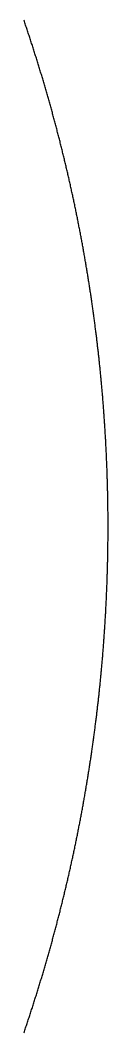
# Model space of a CAD drawing. Header units: millimetres. Extents: x 9 to 153, y 11 to 166.
# Drawn here: x 74.09 to 74.5, y 54 to 59 of the extents above; entities that cross this region are included whole.
import ezdxf

# ---------------------------------------------------------------- set-up
doc = ezdxf.new("R2010")
doc.units = ezdxf.units.MM

msp = doc.modelspace()

# ---------------------------------------------------------------- linework, layer by layer
at = {"layer": 'TAB_CUT_CENTER_R1_REF'}
for points in [[(74.5001, 56.5), (74.500098, 56.505944), (74.500091, 56.511888), (74.500079, 56.517833), (74.500064, 56.523777), (74.500043, 56.529721), (74.500018, 56.535665), (74.499988, 56.54161), (74.499954, 56.547554), (74.499915, 56.553498), (74.499872, 56.559442), (74.499824, 56.565386), (74.499772, 56.57133), (74.499715, 56.577274), (74.499653, 56.583218), (74.499587, 56.589162), (74.499516, 56.595106), (74.499441, 56.601049), (74.499361, 56.606993), (74.499277, 56.612937), (74.499188, 56.61888), (74.499095, 56.624824), (74.498997, 56.630767), (74.498894, 56.636711), (74.498787, 56.642654), (74.498675, 56.648597), (74.498559, 56.65454), (74.498438, 56.660483), (74.498313, 56.666426), (74.498183, 56.672369), (74.498048, 56.678312), (74.497909, 56.684254), (74.497766, 56.690197), (74.497618, 56.696139), (74.497465, 56.702082), (74.497308, 56.708024), (74.497146, 56.713966), (74.496979, 56.719908), (74.496809, 56.72585), (74.496633, 56.731791), (74.496453, 56.737733), (74.496268, 56.743674), (74.496079, 56.749615), (74.495885, 56.755557), (74.495687, 56.761497), (74.495484, 56.767438), (74.495277, 56.773379), (74.495065, 56.779319), (74.494848, 56.78526), (74.494627, 56.7912), (74.494402, 56.79714), (74.494172, 56.80308), (74.493937, 56.809019), (74.493698, 56.814959), (74.493454, 56.820898), (74.493205, 56.826837), (74.492952, 56.832776), (74.492695, 56.838714), (74.492433, 56.844653), (74.492166, 56.850591), (74.491895, 56.856529), (74.491619, 56.862467), (74.491339, 56.868405), (74.491054, 56.874342), (74.490765, 56.880279), (74.490471, 56.886216), (74.490172, 56.892153), (74.489869, 56.89809), (74.489562, 56.904026), (74.489249, 56.909962), (74.488933, 56.915898), (74.488611, 56.921833), (74.488286, 56.927769), (74.487955, 56.933704), (74.48762, 56.939639), (74.487281, 56.945573), (74.486937, 56.951507), (74.486588, 56.957441), (74.486235, 56.963375), (74.485877, 56.969309), (74.485515, 56.975242), (74.485148, 56.981175), (74.484777, 56.987107), (74.484401, 56.99304), (74.484021, 56.998972), (74.483636, 57.004904), (74.483246, 57.010835), (74.482852, 57.016766), (74.482454, 57.022697), (74.48205, 57.028628), (74.481643, 57.034558), (74.48123, 57.040488), (74.480814, 57.046417), (74.480392, 57.052347), (74.479966, 57.058276), (74.479536, 57.064204), (74.479101, 57.070133), (74.478661, 57.076061), (74.478217, 57.081988), (74.477768, 57.087916), (74.477315, 57.093843), (74.476858, 57.099769), (74.476395, 57.105695), (74.475928, 57.111621), (74.475457, 57.117547), (74.474981, 57.123472), (74.474501, 57.129397), (74.474016, 57.135321), (74.473526, 57.141245), (74.473032, 57.147169), (74.472533, 57.153092), (74.47203, 57.159015), (74.471522, 57.164938), (74.47101, 57.17086), (74.470493, 57.176782), (74.469972, 57.182703), (74.469446, 57.188624), (74.468916, 57.194544), (74.468381, 57.200465), (74.467841, 57.206384), (74.467297, 57.212304), (74.466748, 57.218222), (74.466195, 57.224141), (74.465638, 57.230059), (74.465075, 57.235977), (74.464509, 57.241894), (74.463937, 57.24781), (74.463362, 57.253727), (74.462781, 57.259643), (74.462196, 57.265558), (74.461607, 57.271473), (74.461013, 57.277387), (74.460414, 57.283302), (74.459811, 57.289215), (74.459204, 57.295128), (74.458592, 57.301041), (74.457975, 57.306953), (74.457354, 57.312865), (74.456728, 57.318776), (74.456098, 57.324687), (74.455463, 57.330597), (74.454824, 57.336507), (74.45418, 57.342416), (74.453531, 57.348325), (74.452878, 57.354233), (74.452221, 57.360141), (74.451559, 57.366048), (74.450892, 57.371955), (74.450221, 57.377861), (74.449546, 57.383767), (74.448866, 57.389672), (74.448181, 57.395577), (74.447492, 57.401481), (74.446798, 57.407385), (74.4461, 57.413288), (74.445397, 57.41919), (74.44469, 57.425092), (74.443978, 57.430994), (74.443262, 57.436895), (74.442541, 57.442795), (74.441816, 57.448695), (74.441086, 57.454594), (74.440351, 57.460493), (74.439612, 57.466391), (74.438869, 57.472289), (74.438121, 57.478186), (74.437368, 57.484082), (74.436611, 57.489978), (74.43585, 57.495873), (74.435084, 57.501768), (74.434313, 57.507662), (74.433538, 57.513555), (74.432758, 57.519448), (74.431974, 57.525341), (74.431185, 57.531232), (74.430392, 57.537123), (74.429595, 57.543014), (74.428792, 57.548904), (74.427986, 57.554793), (74.427174, 57.560682), (74.426358, 57.56657), (74.425538, 57.572457), (74.424713, 57.578344), (74.423884, 57.58423), (74.42305, 57.590115), (74.422212, 57.596), (74.421369, 57.601884), (74.420522, 57.607768), (74.41967, 57.613651), (74.418813, 57.619533), (74.417952, 57.625415), (74.417087, 57.631296), (74.416217, 57.637176), (74.415342, 57.643055), (74.414463, 57.648934), (74.41358, 57.654813), (74.412692, 57.66069), (74.411799, 57.666567), (74.410902, 57.672443), (74.410001, 57.678319), (74.409095, 57.684193), (74.408184, 57.690068), (74.407269, 57.695941), (74.40635, 57.701814), (74.405426, 57.707686), (74.404497, 57.713557), (74.403564, 57.719428), (74.402627, 57.725297), (74.401685, 57.731166), (74.400738, 57.737035), (74.399787, 57.742903), (74.398832, 57.74877), (74.397872, 57.754636), (74.396907, 57.760501), (74.395938, 57.766366), (74.394964, 57.77223), (74.393986, 57.778093), (74.393004, 57.783956), (74.392017, 57.789817), (74.391025, 57.795678), (74.390029, 57.801539), (74.389029, 57.807398), (74.388024, 57.813257), (74.387014, 57.819115), (74.386, 57.824972), (74.384982, 57.830828), (74.383959, 57.836684), (74.382931, 57.842538), (74.381899, 57.848392), (74.380863, 57.854246), (74.379822, 57.860098), (74.378777, 57.86595), (74.377727, 57.8718), (74.376672, 57.87765), (74.375613, 57.8835), (74.37455, 57.889348), (74.373482, 57.895195), (74.37241, 57.901042), (74.371333, 57.906888), (74.370252, 57.912733), (74.369166, 57.918577), (74.368076, 57.924421), (74.366981, 57.930263), (74.365882, 57.936105), (74.364778, 57.941946), (74.36367, 57.947786), (74.362557, 57.953625), (74.36144, 57.959464), (74.360318, 57.965301), (74.359192, 57.971138), (74.358061, 57.976973), (74.356926, 57.982808), (74.355787, 57.988642), (74.354643, 57.994475), (74.353494, 58.000308), (74.352341, 58.006139), (74.351184, 58.01197), (74.350022, 58.017799), (74.348856, 58.023628), (74.347685, 58.029456), (74.34651, 58.035282), (74.34533, 58.041108), (74.344146, 58.046934), (74.342957, 58.052758), (74.341764, 58.058581), (74.340566, 58.064403), (74.339364, 58.070225), (74.338157, 58.076045), (74.336946, 58.081865), (74.335731, 58.087684), (74.334511, 58.093501), (74.333286, 58.099318), (74.332057, 58.105134), (74.330824, 58.110949), (74.329586, 58.116763), (74.328344, 58.122576), (74.327097, 58.128388), (74.325846, 58.134199), (74.32459, 58.140009), (74.32333, 58.145818), (74.322066, 58.151626), (74.320797, 58.157434), (74.319523, 58.16324), (74.318245, 58.169045), (74.316963, 58.174849), (74.315676, 58.180653), (74.314385, 58.186455), (74.313089, 58.192256), (74.311789, 58.198057), (74.310484, 58.203856), (74.309175, 58.209654), (74.307862, 58.215451), (74.306544, 58.221248), (74.305222, 58.227043), (74.303895, 58.232837), (74.302563, 58.238631), (74.301228, 58.244423), (74.299887, 58.250214), (74.298543, 58.256004), (74.297194, 58.261793), (74.29584, 58.267581), (74.294482, 58.273369), (74.29312, 58.279155), (74.291753, 58.28494), (74.290382, 58.290723), (74.289006, 58.296506), (74.287626, 58.302288), (74.286242, 58.308069), (74.284853, 58.313849), (74.283459, 58.319627), (74.282061, 58.325405), (74.280659, 58.331181), (74.279252, 58.336957), (74.277841, 58.342731), (74.276426, 58.348504), (74.275006, 58.354276), (74.273581, 58.360047), (74.272152, 58.365817), (74.270719, 58.371586), (74.269281, 58.377354), (74.267839, 58.383121), (74.266393, 58.388886), (74.264942, 58.394651), (74.263486, 58.400414), (74.262027, 58.406176), (74.260562, 58.411937), (74.259094, 58.417697), (74.257621, 58.423456), (74.256143, 58.429214), (74.254661, 58.43497), (74.253175, 58.440726), (74.251684, 58.44648), (74.250189, 58.452233), (74.248689, 58.457985), (74.247186, 58.463736), (74.245677, 58.469486), (74.244164, 58.475234), (74.242647, 58.480982), (74.241126, 58.486728), (74.2396, 58.492473), (74.238069, 58.498217), (74.236534, 58.50396), (74.234995, 58.509701), (74.233451, 58.515441), (74.231903, 58.52118), (74.230351, 58.526918), (74.228794, 58.532655), (74.227233, 58.538391), (74.225667, 58.544125), (74.224097, 58.549858), (74.222523, 58.55559), (74.220944, 58.561321), (74.219361, 58.567051), (74.217773, 58.572779), (74.216181, 58.578506), (74.214585, 58.584232), (74.212984, 58.589956), (74.211379, 58.59568), (74.209769, 58.601402), (74.208155, 58.607123), (74.206537, 58.612843), (74.204914, 58.618561), (74.203287, 58.624278), (74.201656, 58.629994), (74.20002, 58.635709), (74.19838, 58.641423), (74.196735, 58.647135), (74.195086, 58.652846), (74.193433, 58.658555), (74.191775, 58.664264), (74.190113, 58.669971), (74.188446, 58.675677), (74.186775, 58.681381), (74.1851, 58.687085), (74.18342, 58.692787), (74.181736, 58.698487), (74.180048, 58.704187), (74.178355, 58.709885), (74.176658, 58.715582), (74.174956, 58.721277), (74.17325, 58.726972), (74.17154, 58.732664), (74.169826, 58.738356), (74.168107, 58.744046), (74.166383, 58.749735), (74.164656, 58.755423), (74.162924, 58.761109), (74.161187, 58.766794), (74.159446, 58.772478), (74.157701, 58.77816), (74.155952, 58.783841), (74.154198, 58.789521), (74.15244, 58.795199), (74.150677, 58.800876), (74.14891, 58.806551), (74.147139, 58.812226), (74.145363, 58.817899), (74.143583, 58.82357), (74.141799, 58.82924), (74.14001, 58.834909), (74.138217, 58.840576), (74.13642, 58.846242), (74.134618, 58.851907), (74.132812, 58.85757), (74.131002, 58.863232), (74.129187, 58.868892), (74.127368, 58.874552), (74.125544, 58.880209), (74.123717, 58.885865), (74.121884, 58.89152), (74.120048, 58.897174), (74.118207, 58.902826), (74.116362, 58.908477), (74.114513, 58.914126), (74.112659, 58.919774), (74.110801, 58.92542), (74.108938, 58.931065), (74.107072, 58.936708), (74.1052, 58.94235), (74.103325, 58.947991), (74.101445, 58.95363), (74.099561, 58.959268), (74.097673, 58.964904), (74.09578, 58.970539), (74.093883, 58.976173), (74.091982, 58.981805), (74.090076, 58.987435), (74.088166, 58.993064), (74.086252, 58.998692), (74.085806, 59)], [(74.085806, 54), (74.086252, 54.001308), (74.088166, 54.006936), (74.090076, 54.012565), (74.091982, 54.018195), (74.093883, 54.023827), (74.09578, 54.029461), (74.097673, 54.035096), (74.099561, 54.040732), (74.101445, 54.04637), (74.103325, 54.052009), (74.1052, 54.05765), (74.107072, 54.063292), (74.108938, 54.068935), (74.110801, 54.07458), (74.112659, 54.080226), (74.114513, 54.085874), (74.116362, 54.091523), (74.118207, 54.097174), (74.120048, 54.102826), (74.121884, 54.10848), (74.123717, 54.114135), (74.125544, 54.119791), (74.127368, 54.125448), (74.129187, 54.131108), (74.131002, 54.136768), (74.132812, 54.14243), (74.134618, 54.148093), (74.13642, 54.153758), (74.138217, 54.159424), (74.14001, 54.165091), (74.141799, 54.17076), (74.143583, 54.17643), (74.145363, 54.182101), (74.147139, 54.187774), (74.14891, 54.193449), (74.150677, 54.199124), (74.15244, 54.204801), (74.154198, 54.210479), (74.155952, 54.216159), (74.157701, 54.22184), (74.159446, 54.227522), (74.161187, 54.233206), (74.162924, 54.238891), (74.164656, 54.244577), (74.166383, 54.250265), (74.168107, 54.255954), (74.169826, 54.261644), (74.17154, 54.267336), (74.17325, 54.273028), (74.174956, 54.278723), (74.176658, 54.284418), (74.178355, 54.290115), (74.180048, 54.295813), (74.181736, 54.301513), (74.18342, 54.307213), (74.1851, 54.312915), (74.186775, 54.318619), (74.188446, 54.324323), (74.190113, 54.330029), (74.191775, 54.335736), (74.193433, 54.341445), (74.195086, 54.347154), (74.196735, 54.352865), (74.19838, 54.358577), (74.20002, 54.364291), (74.201656, 54.370006), (74.203287, 54.375722), (74.204914, 54.381439), (74.206537, 54.387157), (74.208155, 54.392877), (74.209769, 54.398598), (74.211379, 54.40432), (74.212984, 54.410044), (74.214585, 54.415768), (74.216181, 54.421494), (74.217773, 54.427221), (74.219361, 54.432949), (74.220944, 54.438679), (74.222523, 54.44441), (74.224097, 54.450142), (74.225667, 54.455875), (74.227233, 54.461609), (74.228794, 54.467345), (74.230351, 54.473082), (74.231903, 54.47882), (74.233451, 54.484559), (74.234995, 54.490299), (74.236534, 54.49604), (74.238069, 54.501783), (74.2396, 54.507527), (74.241126, 54.513272), (74.242647, 54.519018), (74.244164, 54.524766), (74.245677, 54.530514), (74.247186, 54.536264), (74.248689, 54.542015), (74.250189, 54.547767), (74.251684, 54.55352), (74.253175, 54.559274), (74.254661, 54.56503), (74.256143, 54.570786), (74.257621, 54.576544), (74.259094, 54.582303), (74.260562, 54.588063), (74.262027, 54.593824), (74.263486, 54.599586), (74.264942, 54.605349), (74.266393, 54.611114), (74.267839, 54.616879), (74.269281, 54.622646), (74.270719, 54.628414), (74.272152, 54.634183), (74.273581, 54.639953), (74.275006, 54.645724), (74.276426, 54.651496), (74.277841, 54.657269), (74.279252, 54.663043), (74.280659, 54.668819), (74.282061, 54.674595), (74.283459, 54.680373), (74.284853, 54.686151), (74.286242, 54.691931), (74.287626, 54.697712), (74.289006, 54.703494), (74.290382, 54.709277), (74.291753, 54.71506), (74.29312, 54.720845), (74.294482, 54.726631), (74.29584, 54.732419), (74.297194, 54.738207), (74.298543, 54.743996), (74.299887, 54.749786), (74.301228, 54.755577), (74.302563, 54.761369), (74.303895, 54.767163), (74.305222, 54.772957), (74.306544, 54.778752), (74.307862, 54.784549), (74.309175, 54.790346), (74.310484, 54.796144), (74.311789, 54.801943), (74.313089, 54.807744), (74.314385, 54.813545), (74.315676, 54.819347), (74.316963, 54.825151), (74.318245, 54.830955), (74.319523, 54.83676), (74.320797, 54.842566), (74.322066, 54.848374), (74.32333, 54.854182), (74.32459, 54.859991), (74.325846, 54.865801), (74.327097, 54.871612), (74.328344, 54.877424), (74.329586, 54.883237), (74.330824, 54.889051), (74.332057, 54.894866), (74.333286, 54.900682), (74.334511, 54.906499), (74.335731, 54.912316), (74.336946, 54.918135), (74.338157, 54.923955), (74.339364, 54.929775), (74.340566, 54.935597), (74.341764, 54.941419), (74.342957, 54.947242), (74.344146, 54.953066), (74.34533, 54.958892), (74.34651, 54.964718), (74.347685, 54.970544), (74.348856, 54.976372), (74.350022, 54.982201), (74.351184, 54.98803), (74.352341, 54.993861), (74.353494, 54.999692), (74.354643, 55.005525), (74.355787, 55.011358), (74.356926, 55.017192), (74.358061, 55.023027), (74.359192, 55.028862), (74.360318, 55.034699), (74.36144, 55.040536), (74.362557, 55.046375), (74.36367, 55.052214), (74.364778, 55.058054), (74.365882, 55.063895), (74.366981, 55.069737), (74.368076, 55.075579), (74.369166, 55.081423), (74.370252, 55.087267), (74.371333, 55.093112), (74.37241, 55.098958), (74.373482, 55.104805), (74.37455, 55.110652), (74.375613, 55.1165), (74.376672, 55.12235), (74.377727, 55.1282), (74.378777, 55.13405), (74.379822, 55.139902), (74.380863, 55.145754), (74.381899, 55.151608), (74.382931, 55.157462), (74.383959, 55.163316), (74.384982, 55.169172), (74.386, 55.175028), (74.387014, 55.180885), (74.388024, 55.186743), (74.389029, 55.192602), (74.390029, 55.198461), (74.391025, 55.204322), (74.392017, 55.210183), (74.393004, 55.216044), (74.393986, 55.221907), (74.394964, 55.22777), (74.395938, 55.233634), (74.396907, 55.239499), (74.397872, 55.245364), (74.398832, 55.25123), (74.399787, 55.257097), (74.400738, 55.262965), (74.401685, 55.268834), (74.402627, 55.274703), (74.403564, 55.280572), (74.404497, 55.286443), (74.405426, 55.292314), (74.40635, 55.298186), (74.407269, 55.304059), (74.408184, 55.309932), (74.409095, 55.315807), (74.410001, 55.321681), (74.410902, 55.327557), (74.411799, 55.333433), (74.412692, 55.33931), (74.41358, 55.345187), (74.414463, 55.351066), (74.415342, 55.356945), (74.416217, 55.362824), (74.417087, 55.368704), (74.417952, 55.374585), (74.418813, 55.380467), (74.41967, 55.386349), (74.420522, 55.392232), (74.421369, 55.398116), (74.422212, 55.404), (74.42305, 55.409885), (74.423884, 55.41577), (74.424713, 55.421656), (74.425538, 55.427543), (74.426358, 55.43343), (74.427174, 55.439318), (74.427986, 55.445207), (74.428792, 55.451096), (74.429595, 55.456986), (74.430392, 55.462877), (74.431185, 55.468768), (74.431974, 55.474659), (74.432758, 55.480552), (74.433538, 55.486445), (74.434313, 55.492338), (74.435084, 55.498232), (74.43585, 55.504127), (74.436611, 55.510022), (74.437368, 55.515918), (74.438121, 55.521814), (74.438869, 55.527711), (74.439612, 55.533609), (74.440351, 55.539507), (74.441086, 55.545406), (74.441816, 55.551305), (74.442541, 55.557205), (74.443262, 55.563105), (74.443978, 55.569006), (74.44469, 55.574908), (74.445397, 55.58081), (74.4461, 55.586712), (74.446798, 55.592615), (74.447492, 55.598519), (74.448181, 55.604423), (74.448866, 55.610328), (74.449546, 55.616233), (74.450221, 55.622139), (74.450892, 55.628045), (74.451559, 55.633952), (74.452221, 55.639859), (74.452878, 55.645767), (74.453531, 55.651675), (74.45418, 55.657584), (74.454824, 55.663493), (74.455463, 55.669403), (74.456098, 55.675313), (74.456728, 55.681224), (74.457354, 55.687135), (74.457975, 55.693047), (74.458592, 55.698959), (74.459204, 55.704872), (74.459811, 55.710785), (74.460414, 55.716698), (74.461013, 55.722613), (74.461607, 55.728527), (74.462196, 55.734442), (74.462781, 55.740357), (74.463362, 55.746273), (74.463937, 55.75219), (74.464509, 55.758106), (74.465075, 55.764023), (74.465638, 55.769941), (74.466195, 55.775859), (74.466748, 55.781778), (74.467297, 55.787696), (74.467841, 55.793616), (74.468381, 55.799535), (74.468916, 55.805456), (74.469446, 55.811376), (74.469972, 55.817297), (74.470493, 55.823218), (74.47101, 55.82914), (74.471522, 55.835062), (74.47203, 55.840985), (74.472533, 55.846908), (74.473032, 55.852831), (74.473526, 55.858755), (74.474016, 55.864679), (74.474501, 55.870603), (74.474981, 55.876528), (74.475457, 55.882453), (74.475928, 55.888379), (74.476395, 55.894305), (74.476858, 55.900231), (74.477315, 55.906157), (74.477768, 55.912084), (74.478217, 55.918012), (74.478661, 55.923939), (74.479101, 55.929867), (74.479536, 55.935796), (74.479966, 55.941724), (74.480392, 55.947653), (74.480814, 55.953583), (74.48123, 55.959512), (74.481643, 55.965442), (74.48205, 55.971372), (74.482454, 55.977303), (74.482852, 55.983234), (74.483246, 55.989165), (74.483636, 55.995096), (74.484021, 56.001028), (74.484401, 56.00696), (74.484777, 56.012893), (74.485148, 56.018825), (74.485515, 56.024758), (74.485877, 56.030691), (74.486235, 56.036625), (74.486588, 56.042559), (74.486937, 56.048493), (74.487281, 56.054427), (74.48762, 56.060361), (74.487955, 56.066296), (74.488286, 56.072231), (74.488611, 56.078167), (74.488933, 56.084102), (74.489249, 56.090038), (74.489562, 56.095974), (74.489869, 56.10191), (74.490172, 56.107847), (74.490471, 56.113784), (74.490765, 56.119721), (74.491054, 56.125658), (74.491339, 56.131595), (74.491619, 56.137533), (74.491895, 56.143471), (74.492166, 56.149409), (74.492433, 56.155347), (74.492695, 56.161286), (74.492952, 56.167224), (74.493205, 56.173163), (74.493454, 56.179102), (74.493698, 56.185041), (74.493937, 56.190981), (74.494172, 56.19692), (74.494402, 56.20286), (74.494627, 56.2088), (74.494848, 56.21474), (74.495065, 56.220681), (74.495277, 56.226621), (74.495484, 56.232562), (74.495687, 56.238503), (74.495885, 56.244443), (74.496079, 56.250385), (74.496268, 56.256326), (74.496453, 56.262267), (74.496633, 56.268209), (74.496809, 56.27415), (74.496979, 56.280092), (74.497146, 56.286034), (74.497308, 56.291976), (74.497465, 56.297918), (74.497618, 56.303861), (74.497766, 56.309803), (74.497909, 56.315746), (74.498048, 56.321688), (74.498183, 56.327631), (74.498313, 56.333574), (74.498438, 56.339517), (74.498559, 56.34546), (74.498675, 56.351403), (74.498787, 56.357346), (74.498894, 56.363289), (74.498997, 56.369233), (74.499095, 56.375176), (74.499188, 56.38112), (74.499277, 56.387063), (74.499361, 56.393007), (74.499441, 56.398951), (74.499516, 56.404894), (74.499587, 56.410838), (74.499653, 56.416782), (74.499715, 56.422726), (74.499772, 56.42867), (74.499824, 56.434614), (74.499872, 56.440558), (74.499915, 56.446502), (74.499954, 56.452446), (74.499988, 56.45839), (74.500018, 56.464335), (74.500043, 56.470279), (74.500064, 56.476223), (74.500079, 56.482167), (74.500091, 56.488112), (74.500098, 56.494056), (74.5001, 56.5)]]:
    msp.add_lwpolyline(points, dxfattribs=at)

doc.saveas('drawing.dxf')
